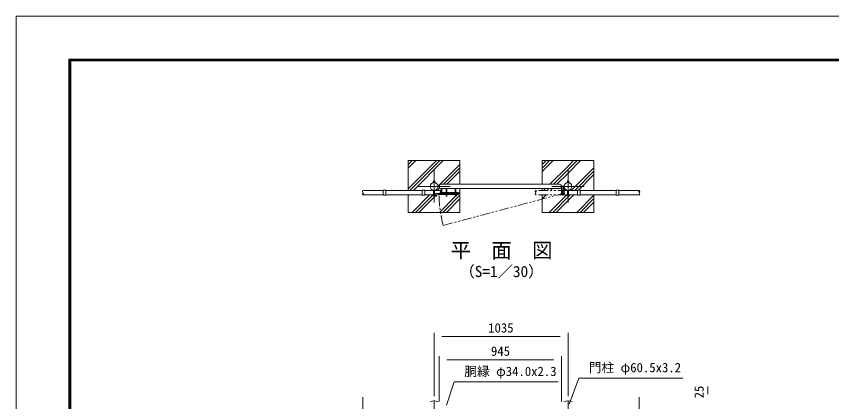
# Model space of a CAD drawing. Units: millimetres, scale not verified. Extents: x -6300 to 6300, y -4455 to 4455.
# Drawn here: x -6300 to 0, y 1479 to 4455 of the extents above; entities that cross this region are included whole.
import ezdxf
from ezdxf.enums import TextEntityAlignment as Align

# ---------------------------------------------------------------- set-up
doc = ezdxf.new("R2010")
doc.units = ezdxf.units.MM
doc.header["$LTSCALE"] = 30
for name, pattern in [('DASHED', [7.5, 6, -1.5]), ('USER1', [50.8, 31.75, -6.35, 6.35, -6.35]), ('USER2', [5, 2.5, -0.5, 0.5, -0.5, 0.5, -0.5])]:
    doc.linetypes.add(name, pattern=pattern)
for name, color, linetype, lineweight in [('0-0_D-STR1', 1, 'Continuous', 18), ('0-1_D-STR3', 3, 'Continuous', 13), ('0-2_D-BMK', 2, 'USER1', 13), ('0-3_D-STR4', 7, 'Continuous', 9), ('0-5_D-DCR-HCH', 7, 'Continuous', 9), ('0-6_D-STR-DIM', 7, 'Continuous', 9), ('0-8_D-STR-TXT', 7, 'Continuous', 9), ('0-9_D-TTL-TXT', 7, 'Continuous', 18), ('0-C_D-TTL', 7, 'Continuous', 9)]:
    doc.layers.add(name, color=color, linetype=linetype, lineweight=lineweight)
doc.styles.add('ＭＳ ゴシック', font='')
doc.styles.get('ＭＳ ゴシック').set_extended_font_data('MS Gothic')

msp = doc.modelspace()

# ---------------------------------------------------------------- linework, layer by layer
at = {"layer": '0-0_D-STR1'}
for p, q in [((-3015.4, 3157.91), (-2104.4, 3157.91)), ((-3622.15, 3110.66), (-3464.65, 3110.66)), ((-3444.65, 3110.66), (-3164.65, 3110.66)), ((-3144.65, 3110.66), (-3076.15, 3110.66)), ((-3015.4, 3123.91), (-2104.4, 3123.91)), ((-1964.65, 3110.66), (-2033.15, 3110.66)), ((-1664.65, 3110.66), (-1944.65, 3110.66)), ((-1487.15, 3110.66), (-1644.65, 3110.66)), ((-3622.15, 3076.66), (-3464.65, 3076.66)), ((-3444.65, 3076.66), (-3164.65, 3076.66)), ((-3144.65, 3076.66), (-3076.15, 3076.66)), ((-1964.65, 3076.66), (-2033.15, 3076.66)), ((-1664.65, 3076.66), (-1944.65, 3076.66)), ((-1487.15, 3076.66), (-1644.65, 3076.66))]:
    msp.add_line(p, q, dxfattribs=at)
at = {"layer": '0-0_D-STR1', "linetype": 'USER2', "lineweight": 13}
for p, q in [((-3068.15, 3110.66), (-3025.7, 3110.66)), ((-2041.15, 3110.66), (-2287.15, 3110.66)), ((-3068.15, 3076.66), (-3025.7, 3076.66)), ((-2041.15, 3076.66), (-2287.15, 3076.66))]:
    msp.add_line(p, q, dxfattribs=at)
at = {"layer": '0-0_D-STR1'}
for centre in [(-3072.15, 3140.91), (-2037.15, 3140.91)]:
    msp.add_circle(centre, 30.25, dxfattribs=at)
for centre, radius, start, end in [((-3015.4, 3140.91), 17, 90, 270), ((-2104.4, 3140.91), 17, 270, 90), ((-3072.15, 1423.78), 61.17, 59.14927, 120.85073), ((-2037.15, 1423.78), 61.17, 59.14927, 120.85073)]:
    msp.add_arc(centre, radius, start, end, dxfattribs=at)
at = {"layer": '0-1_D-STR3'}
for p, q in [((-3079.65, 3171.16), (-3079.65, 3176.96)), ((-3064.65, 3171.16), (-3079.65, 3171.16)), ((-3066.22, 3177.66), (-3077.79, 3177.66)), ((-3076.15, 3183.09), (-3074.95, 3184.29)), ((-3076.15, 3177.66), (-3076.15, 3183.09)), ((-3076.15, 3170.9), (-3076.15, 3171.16)), ((-3075.9, 3176.96), (-3075.9, 3171.16)), ((-3075.45, 3177.66), (-3075.45, 3183.79)), ((-3069.35, 3184.29), (-3074.95, 3184.29)), ((-3068.85, 3177.66), (-3068.85, 3183.79)), ((-3068.4, 3176.96), (-3068.4, 3171.16)), ((-3068.15, 3177.66), (-3068.15, 3183.09)), ((-3068.15, 3170.9), (-3068.15, 3171.16)), ((-3064.65, 3171.16), (-3064.65, 3176.96)), ((-2044.65, 3171.16), (-2044.65, 3176.96)), ((-2044.65, 3171.16), (-2029.65, 3171.16)), ((-2043.07, 3177.66), (-2031.5, 3177.66)), ((-2041.15, 3177.66), (-2041.15, 3183.09)), ((-2041.15, 3170.9), (-2041.15, 3171.16)), ((-2040.9, 3176.96), (-2040.9, 3171.16)), ((-2040.45, 3177.66), (-2040.45, 3183.79)), ((-2039.95, 3184.29), (-2034.35, 3184.29)), ((-2033.15, 3183.09), (-2034.35, 3184.29)), ((-2033.85, 3177.66), (-2033.85, 3183.79)), ((-2033.4, 3176.96), (-2033.4, 3171.16)), ((-2033.15, 3177.66), (-2033.15, 3183.09)), ((-2033.15, 3170.9), (-2033.15, 3171.16)), ((-2029.65, 3171.16), (-2029.65, 3176.96)), ((-3464.65, 3112.66), (-3464.65, 3074.66)), ((-3464.65, 3112.66), (-3444.65, 3112.66)), ((-3444.65, 3112.66), (-3444.65, 3074.66)), ((-3164.65, 3112.66), (-3164.65, 3074.66)), ((-3164.65, 3112.66), (-3144.65, 3112.66)), ((-3144.65, 3112.66), (-3144.65, 3074.66)), ((-3076.15, 3072.29), (-3076.15, 3110.93)), ((-3068.15, 3072.29), (-3068.15, 3110.93)), ((-3058.4, 3113.97), (-3058.4, 3110.66)), ((-3058.4, 3113.97), (-3053.9, 3113.97)), ((-3053.9, 3111.16), (-3053.9, 3113.97)), ((-3025.7, 3093.66), (-2978.4, 3093.66)), ((-3017.65, 3123.91), (-3017.65, 3093.66)), ((-3013.15, 3123.91), (-3017.65, 3123.91)), ((-3013.15, 3123.91), (-3013.15, 3093.66)), ((-2978.4, 3123.91), (-2978.4, 3064.66)), ((-2973.9, 3123.91), (-2973.9, 3064.66)), ((-2973.9, 3093.66), (-2908.4, 3093.66)), ((-2908.4, 3123.91), (-2908.4, 3064.66)), ((-2903.9, 3123.91), (-2903.9, 3064.66)), ((-2903.9, 3093.66), (-2888.4, 3093.66)), ((-2087.4, 3086.91), (-2087.4, 3145.91)), ((-2082.9, 3145.91), (-2087.4, 3145.91)), ((-2082.9, 3095.27), (-2082.9, 3145.91)), ((-2071.9, 3145.91), (-2071.9, 3095.27)), ((-2071.9, 3145.91), (-2067.4, 3145.91)), ((-2067.4, 3145.91), (-2067.4, 3086.91)), ((-2041.15, 3072.29), (-2041.15, 3110.93)), ((-2033.15, 3072.29), (-2033.15, 3110.93)), ((-1964.65, 3112.66), (-1964.65, 3074.66)), ((-1944.65, 3112.66), (-1964.65, 3112.66)), ((-1944.65, 3112.66), (-1944.65, 3074.66)), ((-1664.65, 3112.66), (-1664.65, 3074.66)), ((-1644.65, 3112.66), (-1664.65, 3112.66)), ((-1644.65, 3112.66), (-1644.65, 3074.66)), ((-3464.65, 3074.66), (-3444.65, 3074.66)), ((-3164.65, 3074.66), (-3144.65, 3074.66)), ((-3057.15, 3076.66), (-3057.15, 3065.97)), ((-3057.15, 3065.97), (-3052.65, 3065.97)), ((-3052.65, 3065.97), (-3052.65, 3076.66)), ((-3024.81, 3077.66), (-2978.4, 3077.66)), ((-2978.4, 3064.66), (-2973.9, 3064.66)), ((-2973.9, 3077.66), (-2908.4, 3077.66)), ((-2908.4, 3064.66), (-2903.9, 3064.66)), ((-2903.9, 3077.66), (-2888.4, 3077.66)), ((-1944.65, 3074.66), (-1964.65, 3074.66)), ((-1644.65, 3074.66), (-1664.65, 3074.66))]:
    msp.add_line(p, q, dxfattribs=at)
for points in [[(-3069.35, 3184.29), (-3068.15, 3183.09), (-3076.15, 3183.09)], [(-2039.95, 3184.29), (-2041.15, 3183.09), (-2033.15, 3183.09)]]:
    msp.add_lwpolyline(points, dxfattribs=at)
for radius in [10, 5.5]:
    msp.add_circle((-2077.4, 3086.91), radius, dxfattribs=at)
for centre, radius, start, end in [((-3077.77, 3174.8), 2.86, 49.0514, 130.9486), ((-3072.15, 3167.27), 10.39, 68.85295, 111.14705), ((-3066.52, 3174.87), 2.81, 48.21899, 131.78101), ((-2042.77, 3174.87), 2.81, 48.21899, 131.78101), ((-2037.15, 3167.27), 10.39, 68.85295, 111.14705), ((-2031.52, 3174.8), 2.86, 49.0514, 130.9486), ((-2888.4, 3085.66), 8, 270, 90)]:
    msp.add_arc(centre, radius, start, end, dxfattribs=at)
at = {"layer": '0-1_D-STR3', "linetype": 'DASHED'}
for centre in [(-3072.15, 3072.29), (-2037.15, 3072.29)]:
    msp.add_arc(centre, 4, 180, 0, dxfattribs=at)
at = {"layer": '0-2_D-BMK'}
for p, q in [((-3072.15, 3265.91), (-3072.15, 3015.91)), ((-2037.15, 3265.91), (-2037.15, 3015.91)), ((-3197.15, 3140.91), (-2947.15, 3140.91)), ((-2162.15, 3140.91), (-1912.15, 3140.91)), ((-2077.4, 3071.38), (-2077.4, 3102.45)), ((-3062.21, 3085.66), (-2873.72, 3085.66)), ((-2092.93, 3086.91), (-2061.87, 3086.91)), ((-3072.15, -1369.05), (-3072.15, 1490.95)), ((-2037.15, -1369.05), (-2037.15, 1490.95))]:
    msp.add_line(p, q, dxfattribs=at)
at = {"layer": '0-2_D-BMK', "linetype": 'USER2'}
msp.add_line((-3001.42, 2839.69), (-2077.4, 3086.91), dxfattribs=at)
msp.add_arc((-2077.4, 3086.91), 956.52, 181.33289, 194.97898, dxfattribs=at)
at = {"layer": '0-3_D-STR4'}
for p, q in [((-3272.15, 3340.91), (-3272.15, 3110.66)), ((-2237.15, 3340.91), (-2237.15, 3157.91)), ((-2237.15, 3123.91), (-2237.15, 3110.66))]:
    msp.add_line(p, q, dxfattribs=at)
for points in [[(-2872.15, 3157.91), (-2872.15, 3340.91), (-3272.15, 3340.91)], [(-1837.15, 3110.66), (-1837.15, 3340.91), (-2237.15, 3340.91)], [(-3272.15, 3076.66), (-3272.15, 2940.91), (-2872.15, 2940.91), (-2872.15, 3123.91)], [(-2237.15, 3076.66), (-2237.15, 2940.91), (-1837.15, 2940.91), (-1837.15, 3076.66)]]:
    msp.add_lwpolyline(points, dxfattribs=at)
at = {"layer": '0-5_D-DCR-HCH'}
for p, q in [((-3272.15, 3282.4), (-3213.63, 3340.91)), ((-3272.15, 3308.92), (-3240.15, 3340.91)), ((-3272.15, 3335.43), (-3266.66, 3340.91)), ((-3272.15, 3123.3), (-3054.53, 3340.91)), ((-3258.27, 3110.66), (-3028.02, 3340.91)), ((-3231.75, 3110.66), (-3001.5, 3340.91)), ((-2237.15, 3256.74), (-2152.97, 3340.91)), ((-2237.15, 3283.26), (-2179.49, 3340.91)), ((-2237.15, 3309.77), (-2206, 3340.91)), ((-3041.94, 3141.38), (-2872.15, 3311.17)), ((-2998.88, 3157.91), (-2872.15, 3284.65)), ((-2011.99, 3110.66), (-1837.15, 3285.51)), ((-2972.37, 3157.91), (-2872.15, 3258.14)), ((-1985.47, 3110.66), (-1837.15, 3258.99)), ((-1956.96, 3112.66), (-1837.15, 3232.48)), ((-3046.13, 3110.66), (-3027.62, 3129.18)), ((-3023.25, 3107.03), (-3017.65, 3112.64)), ((-3013.15, 3117.14), (-3006.37, 3123.91)), ((-2881.51, 3089.67), (-2872.15, 3099.04)), ((-2224.12, 3110.66), (-2210.87, 3123.91)), ((-2197.61, 3110.66), (-2184.36, 3123.91)), ((-2171.09, 3110.66), (-2157.84, 3123.91)), ((-3272.15, 3070.27), (-3265.75, 3076.66)), ((-3242.4, 2940.91), (-3106.65, 3076.66)), ((-3215.88, 2940.91), (-3080.13, 3076.66)), ((-3189.37, 2940.91), (-3058.4, 3071.89)), ((-3053.9, 3076.39), (-3053.62, 3076.66)), ((-3030.27, 2940.91), (-2906.52, 3064.66)), ((-3003.75, 2940.91), (-2872.15, 3072.52)), ((-2977.23, 2940.91), (-2872.15, 3046)), ((-2904.9, 3066.29), (-2893.52, 3077.66)), ((-2237.15, 3071.12), (-2231.61, 3076.66)), ((-2181.74, 2940.91), (-2045.99, 3076.66)), ((-2155.22, 2940.91), (-2019.47, 3076.66)), ((-2128.71, 2940.91), (-1992.96, 3076.66)), ((-1969.61, 2940.91), (-1837.15, 3073.38)), ((-1943.09, 2940.91), (-1837.15, 3046.86)), ((-1916.57, 2940.91), (-1837.15, 3020.34))]:
    msp.add_line(p, q, dxfattribs=at)
for points in [[(-2176.87, 3157.91), (-2037.15, 3297.64), (-1993.87, 3340.91)], [(-2150.36, 3157.91), (-2037.15, 3271.12), (-1967.36, 3340.91)], [(-2123.84, 3157.91), (-2037.15, 3244.61), (-1940.84, 3340.91)], [(-2237.15, 3044.61), (-2220.45, 3061.31), (-2205.09, 3076.66)]]:
    msp.add_lwpolyline(points, dxfattribs=at)
at = {"layer": '0-6_D-STR-DIM'}
for p, q in [((-3072.15, 1520.95), (-3072.15, 2010.95)), ((-3012.15, 1980.95), (-2097.15, 1980.95)), ((-2037.15, 1520.95), (-2037.15, 2010.95)), ((-3032.4, 1480.95), (-3032.4, 1830.95)), ((-2087.4, 1480.95), (-2087.4, 1830.95)), ((-2972.4, 1800.95), (-2147.4, 1800.95)), ((-957.15, 1535.95), (-957.15, 1595.95)), ((-3622.15, 226.6), (-3622.15, 1513.95)), ((-1487.15, 226.6), (-1487.15, 1513.95))]:
    msp.add_line(p, q, dxfattribs=at)
for centre, start, end in [((-3613.59, 3102.16), 135.18146, 224.81854), ((-3613.59, 3085.16), 135.18146, 224.81854), ((-3630.7, 3085.16), 315.18146, 44.81854), ((-3017.15, 3085.16), 135.18146, 224.81854), ((-3034.26, 3102.16), 315.18146, 44.81854), ((-3034.26, 3085.16), 315.18146, 44.81854), ((-2278.59, 3102.16), 135.18146, 224.81854), ((-2278.59, 3085.16), 135.18146, 224.81854), ((-2295.7, 3102.16), 315.18146, 44.81854), ((-1478.59, 3102.16), 135.18146, 224.81854), ((-1495.7, 3102.16), 315.18146, 44.81854), ((-1495.7, 3085.16), 315.18146, 44.81854)]:
    msp.add_arc(centre, 12.06, start, end, dxfattribs=at)
at = {"layer": '0-8_D-STR-TXT'}
for points in [[(-1151.38, 1660.45), (-1953.4, 1660.45), (-2028.79, 1459.18)], [(-2113.41, 1630.82), (-2917.33, 1630.82), (-2975.82, 1452.85)]]:
    msp.add_lwpolyline(points, dxfattribs=at)
at = {"layer": '0-C_D-TTL', "color": 2, "lineweight": 18}
msp.add_lwpolyline([(-6300, 4455), (6300, 4455), (6300, -4455), (-6300, -4455)], close=True, dxfattribs=at)
at = {"layer": '0-C_D-TTL'}
for points in [[(-5895, 4125), (5895, 4125), (5895, -4125), (-5895, -4125)], [(-5891.25, 4121.25), (5891.25, 4121.25), (5891.25, -4121.25), (-5891.25, -4121.25)], [(-5887.5, 4117.5), (5887.5, 4117.5), (5887.5, -4117.5), (-5887.5, -4117.5)], [(-5883.75, 4113.75), (5883.75, 4113.75), (5883.75, -4113.75), (-5883.75, -4113.75)], [(-5880, 4110), (5880, 4110), (5880, -4110), (-5880, -4110)]]:
    msp.add_lwpolyline(points, close=True, dxfattribs=at)

# ---------------------------------------------------------------- texts
at = {"layer": '0-6_D-STR-DIM', "style": 'ＭＳ ゴシック'}
for s, p in [('1035', (-2654.02, 1991.07)), ('945', (-2632.61, 1811.07))]:
    msp.add_text(s, height=72.14, dxfattribs=at).set_placement(p, align=Align.BOTTOM_LEFT)
msp.add_text('25', height=72.14, rotation=90, dxfattribs=at).set_placement((-967.27, 1504), align=Align.BOTTOM_LEFT)
at = {"layer": '0-8_D-STR-TXT', "style": 'ＭＳ ゴシック'}
for s, p in [('門柱 φ60.5x3.2', (-1877.01, 1684.47)), ('胴縁 φ34.0x2.3', (-2838.66, 1655.22))]:
    msp.add_text(s, height=72.14, dxfattribs=at).set_placement(p, align=Align.BOTTOM_LEFT)
at = {"layer": '0-9_D-TTL-TXT', "style": 'ＭＳ ゴシック'}
for s, height, p in [('平\u3000面\u3000図', 115.5, (-2944.49, 2554.61)), ('（S=1／30）', 86.66, (-2876.27, 2414.82))]:
    msp.add_text(s, height=height, dxfattribs=at).set_placement(p, align=Align.BOTTOM_LEFT)

doc.saveas('drawing.dxf')
